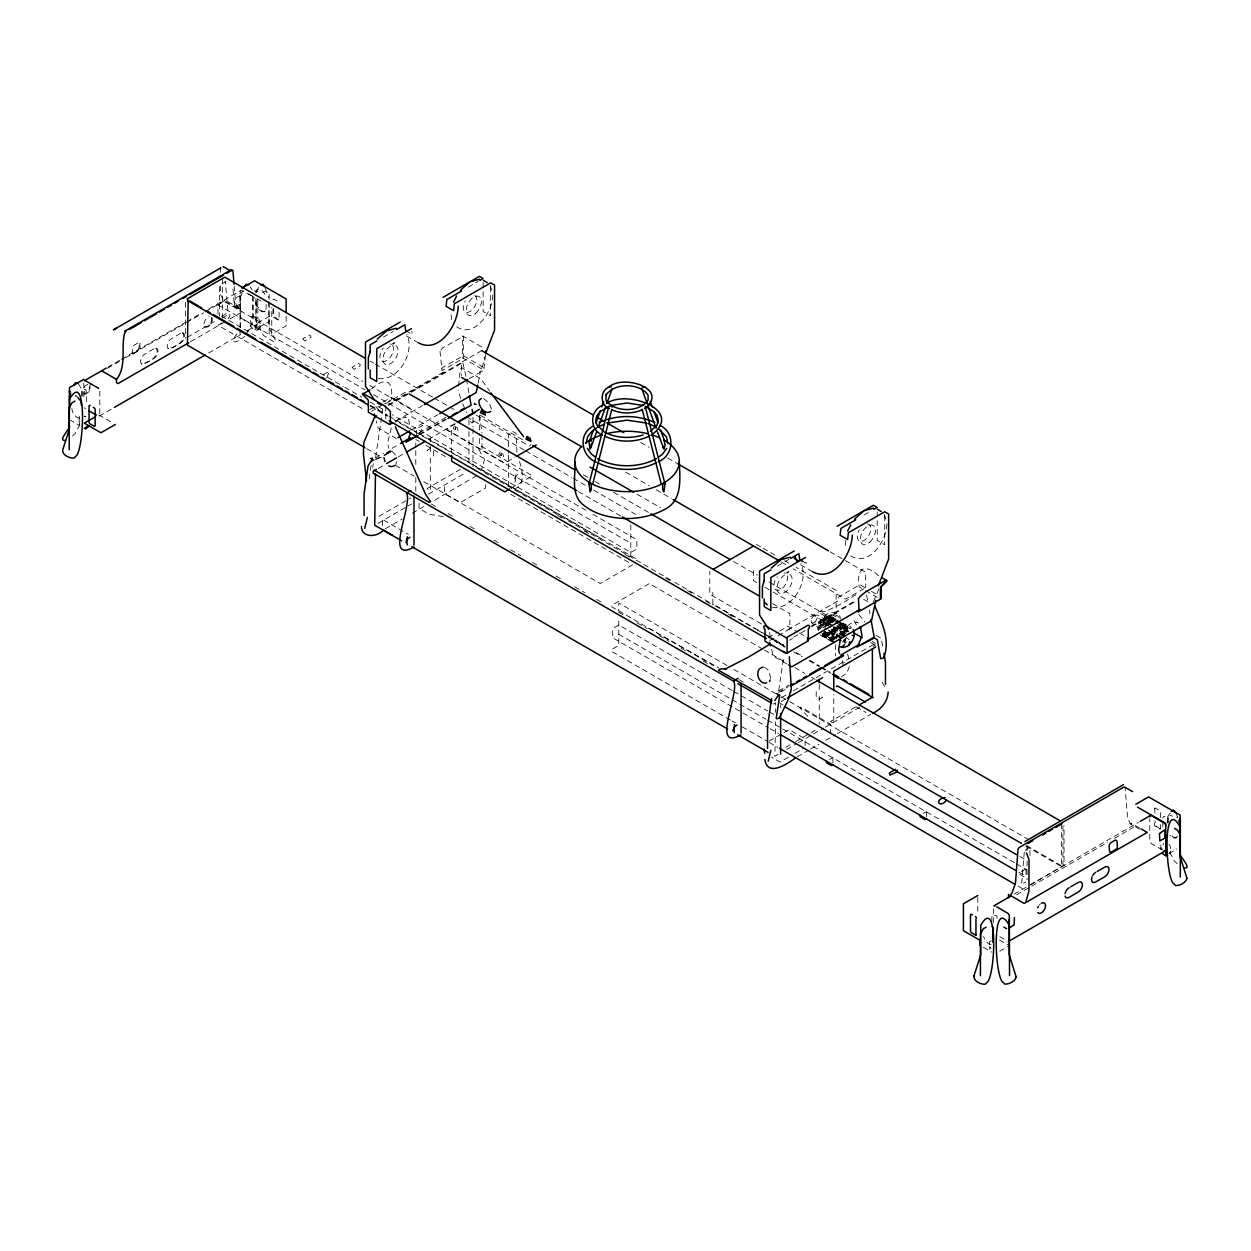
<?xml version="1.0" encoding="UTF-8"?>
<svg xmlns="http://www.w3.org/2000/svg" width="1251" height="1251" viewBox="0 0 1251 1251"><rect width="100%" height="100%" fill="white"/><g stroke="black" fill="none" stroke-linecap="round" stroke-linejoin="round"><path stroke-width="0.75" stroke-dasharray="5 3.75" d="M1167.402 822.923L1167.418 819.139A7.24 4.175 60 0 1 1172.531 816.184M1168.012 822.564L1168.903 815.824M79.188 421.196L79.72 425.856M79.188 420.836L79.235 416.302M81.565 396.254L81.612 390.437L83.504 389.358L86.1 389.78L86.694 402.885M991.84 921.784L991.887 915.982L993.779 914.903L997.063 916.013L997.031 920.673M845.332 631.051C839.233 623.764 838.921 631.927 841.845 634.992M770.725 678.292L768.802 670.536L764.596 667.33M132.387 353.877L132.418 353.501M138.236 350.499L139.909 342.555M139.799 343.446L140.096 347.794A3.237 1.704 -55.8 0 1 138.97 350.405L132.997 354.283M458.601 386.152L460.352 368.967L461.838 367.778L480.728 378.693L489.735 391.203M492.785 294.923C493.207 312.422 472.518 341.101 454.582 325.072M484.684 459.086L481.572 469.61M818.514 630.191L819.483 628.893M827.552 618.416L833.338 621.591M826.974 636.243L827.177 635.008M828.819 618.979L829.022 617.744L838.076 622.967M832.275 638.463C832.056 628.909 843.674 618.119 851.728 628.065M833.541 636.696L832.556 637.197M835.433 631.223L833.698 635.711L833.713 639.605M845.41 540.541L845.723 548.861M840.969 625.907L841.094 624.702M849.351 666.533L846.849 672.975L841.47 676.854M886.85 523.825C886.662 540.588 869.336 567.391 850.649 555.851M256.471 292.499L257.362 289.544M824.862 622.545L826.004 624.53M369.123 478.961L371.109 465.544M372.72 467.327L373.251 463.746M381.039 457.178L375.284 459.617L382.931 407.857M778.747 690.474L783.845 655.977M844.456 631.677L844.613 630.676M844.566 631.661L847.474 626.423L850.649 628.252M478.101 383.244L480.368 372.126L483.027 370.593L483.027 367.09L463.277 355.691L441.963 367.997L441.963 371.5L443.245 372.251L392.501 401.555M819.608 621.528L819.061 622.451M826.004 636.571L828.037 634.57M842.064 624.374L840.031 626.376M840.093 630.082L840.484 628.299M396.911 461.65L395.629 464.731M819.342 628.362C819.733 621.262 831.055 610.816 835.527 620.308M819.765 628.252L823.189 621.106L828.788 617.04L826.113 617.322M820.984 627.736L821.923 627.549M825.066 636.743L825.441 635.461M830.476 618.526L830.93 617.243L839.984 622.466M842.611 625.484L843.002 624.218M1024.288 852.087L1021.707 883.269C1022.004 886.928 1020.988 883.034 1025.883 882.346M844.863 640.215L845.285 639.136M1170.045 854.026L1170.373 851.04M240.333 297.675L242.71 291.295M844.863 640.621L844.206 642.123M485.529 355.112L483.777 370.155L462.526 357.88L462.401 335.862L484.512 348.513M821.422 626.454L826.833 629.05M824.174 636.743L824.675 635.461L826.332 635.305M834.386 633.397L833.494 633.428M843.878 624.218L841.767 625.641M391.313 427.92L387.701 442.635L388.576 448.296M845.223 629.3L846.004 627.955M873.448 601.7L878.374 590.3L878.374 587.235M828.381 624.312L828.146 625.531M827.724 618.604C825.488 621.935 824.393 614.882 827.724 617.713C825.425 619.573 830.914 623.233 831.117 620.074M823.361 636.571L824.018 635.336M831.962 618.635L832.634 617.4L840.172 621.763M834.745 627.595C832.994 633.084 825.41 640.653 820.124 634.742M844.097 625.625L844.706 624.374M845.613 643.077L846.067 642.154M79.829 424.621L75.388 433.253L72.464 436.114M236.939 333.798C227.713 346.214 238.832 342.008 244.899 336.222M246.181 334.642L253.281 320.835L253.281 293.563M842.345 633.053C845.191 627.658 850.492 621.121 857.326 622.466L856.56 622.028L858.249 623.014M228.182 318.724L229.996 315.596L229.605 313.829L223.522 317.347M326.746 377.708L329.451 371.484L322.993 374.768M419.523 433.346L423.119 427.107L422.744 425.34L416.661 428.843L416.661 435.598M833.322 617.713L832.619 618.917L834.354 621.356M832.619 629.722L829.913 634.335M845.441 624.702L844.738 625.922L843.33 625.484M255.908 291.686L259.02 286.901M1170.232 812.994L1167.105 817.763L1167.105 821.657M822.751 634.617L822.016 635.805L834.089 642.764M824.081 632.85L824.19 631.849M833.197 619.323L833.979 618.182M835.418 631.27L840.109 625.203L847.631 629.628L846.646 630.207L839.108 625.844L839.249 626.892M845.316 626.344L846.098 625.203L840.86 622.06M824.237 621.559L832.212 626.704M833.666 619.87L834.526 618.807M831.321 631.63L831.743 632.412M836.747 629.316L836.309 628.534M834.057 620.543L834.964 619.573M837.513 628.424L837.2 627.517M846.161 627.58L847.036 626.548L841 623.061M845.473 639.574L842.533 642.185M1025.32 850.305C1032.857 844.91 1028.932 846.849 1030.12 856.075M1163.696 843.471L1162.992 844.988M824.659 616.852L824.174 620.027M824.174 619.698L832.462 614.913L838.42 617.885M823.737 623.905L833.619 619.042M395.019 422.353L399.648 418.46L406.294 417.302L405.543 416.864L408.483 419.46L410.75 428.452M847.49 626.548L846.302 627.564M529.58 446.232L530.971 444.512M476.787 475.552L433.909 500.728M814.213 615.57L817.372 614.976L826.192 620.058C822.095 619.073 818.185 625.844 821.078 628.893L811.711 623.279M829.694 633.35L827.959 635.758M832.572 639.48L833.541 638.761M843.581 662.905L844.566 662.326M855.762 594.741L842.126 603.435L825.519 611.536L820.359 611.286L818.873 612.474L833.964 621.575M259.567 328.591L257.284 329.154L253.875 325.307M107.899 367.137L119.674 360.335M121.363 359.365L185.257 322.477M186.946 321.507L202.083 312.766M208.808 308.888L240.771 290.435M107.367 368.326L124.052 358.693M125.726 357.739L203.585 312.781M205.258 311.812L225.352 300.209L241.021 309.247L241.021 312.578L227.541 320.365M217.94 314.11L217.94 304.853L224.007 301.35L362.759 381.461M243.773 291.045L240.036 293.203L240.036 327.559M87.805 384.338L84.708 386.137L84.098 394.112L89.134 391.078L89.509 386.809M240.552 296.143C232.842 294.908 232.045 314.845 240.552 304.478L239.942 295.799M239.942 304.134L234.75 306.87M84.708 394.456L89.9 391.203L90.119 383.885M262.538 292.765L265.4 291.123L269.137 293.281L269.137 300.912M222.162 316.331L226.447 313.422L227.854 309.795L225.274 281.6M187.181 337.317L216.517 320.381M222.037 322.883L217.94 325.244L365.151 410.234M190.465 341.758L225.852 321.335M264.602 311.546L265.212 311.186C260.255 312.453 256.674 306.26 256.471 301.96M99.251 416.145L112.715 408.373M208.573 353.032L240.52 334.58M247.26 330.702L255.657 325.854M278.754 320.006L273.766 316.159L273.625 308.387M468.296 287.12L478.195 281.397M383.385 337.16L393.314 331.437M371.656 388.952C386.152 375.785 394.002 381.274 391.156 399.96L384.604 403.745M369.889 409.609L376.457 405.824M383.009 402.024L391.219 397.302L410.954 408.702L410.954 412.205M371.531 411.298L382.978 404.683M385.793 403.526L405.84 391.954M481.698 350.608L461.65 362.18L461.65 375.55M387.919 404.98L462.682 361.82L466.107 377.176M388.686 405.418L463.449 362.258M395.863 421.008L422.588 405.59M469.36 378.584L479.383 372.798L484.325 361.398L484.325 356.801M411.407 429.906L437.991 414.566M375.175 458.054L383.588 453.206M391.985 448.358L398.709 444.465M418.882 432.83L445.778 417.302M375.284 459.617L381.946 455.771M419.085 434.332L445.544 419.054M419.836 434.769L446.294 419.492M454.457 423.792L447.811 427.623L447.811 430.25L504.763 463.12L514.708 457.381M378.209 468.437L384.917 464.574M398.303 456.85L404.01 453.488M428.421 439.461L455.473 423.776M378.912 516.35L410.781 497.961M460.556 469.219L427.013 488.578L430.313 490.486L430.313 458.054L433.346 456.302L433.346 450.548L430.047 448.64L427.013 450.391L430.313 452.299L430.313 443.558M378.068 523.325L406.606 506.843M408.295 505.873L411.642 503.934M428.436 494.239L466.248 472.44M385.433 528.72L402.15 519.071M412.173 513.27L423.87 506.514M511.284 488.078L532.488 475.833L479.336 445.153L479.336 437.428M514.38 489.094C526.718 484.325 521.87 468.187 518.696 459.086M601.012 538.415L393.83 419.664M632.756 564.748L600.261 583.513L422.525 480.9M648.55 628.205L718.684 667.815M864.003 515.068L870.602 511.252M777.45 566.062L789.021 559.385M768.177 637.666L778.028 631.99M779.67 631.036L787.864 626.298L797.731 632.005M787.864 629.8L838.608 600.511L838.608 597.008L859.922 584.686L864.863 587.548M769.803 640.496L776.496 636.634M778.153 635.68L789.85 628.925L789.85 613.662L769.553 601.934M864.034 588.549L845.66 599.151L793.212 568.877M824.518 616.946C827.568 610.738 840.938 611.145 840.328 619.104M811.039 626.251L855.903 600.339M793.525 637.228L805.144 630.52M811.79 626.688L854.996 601.747M789.522 640.184L792.555 638.432M833.088 615.039L836.121 613.287L836.121 590.394L796.261 567.391M828.303 624.312L828.381 625.391M832.494 638.37L833.479 637.713M778.622 690.99L788.709 685.157M778.45 692.397L788.38 686.674M780.874 691.881L787.489 688.066M781.703 697.526L791.742 691.74M793.415 690.771L875.419 643.421L875.419 645.172L873.151 646.486M773.337 704.11L775.62 702.796L775.62 712.304M785.644 699.012L780.624 701.905L780.624 707.706M769.037 741.202L782.422 733.477M784.096 732.507L789.1 729.614L805.05 738.825L805.05 747.582M785.706 747.347L794.088 742.5M795.761 741.53L809.178 733.79M810.867 732.82L817.575 728.942M855.621 706.971L830.461 721.499L833.76 723.406L833.76 694.414M778.216 754.337L774.854 756.276L775.62 721.796M786.613 749.49L796.684 743.673M798.357 742.703L811.79 734.962M813.463 733.993L823.549 728.176M825.222 727.206L860.469 706.846M788.333 757.246L779.967 762.062L771.539 757.199M795.01 753.383L803.377 748.551M797.231 756.824L808.928 750.068M810.601 749.099L818.952 744.267M825.644 740.404L835.668 734.618M837.341 733.649L870.774 714.352M829.476 759.42L832.509 757.668M923.144 813.51L926.178 811.743M1025.648 869.179L1019.581 872.682L1019.581 874.23L1024.46 877.045L1026.039 876.153L1026.039 869.398M1154.767 808.13L1155.033 813.775M1014.076 894.199L1029.213 885.458M1030.902 884.488L1138.535 822.345M1029.792 885.145L1064.022 865.395L1064.022 825.676M1016.563 894.856L1107.682 842.251M1114.453 838.342L1133.062 827.599L1133.062 824.268L1130.654 823.94L1127.667 818.498L1125.149 787.911M1160.177 828.881L1155.377 825.41L1155.033 820.781M1176.159 837.826L1173.141 837.107L1169.513 833.291M999.752 951.245L1009.338 945.709M1168.934 853.557L1176.925 848.944M991.402 940.768L989.494 941.847L989.463 946.382L990.901 948.289L989.463 946.726L989.994 951.385M474.301 404.636L476.631 404.464L473.331 402.556M832.744 635.961L833.698 635.711M833.057 634.695L833.964 634.617M239.504 308.371L237.643 308.45L234.109 302.601L232.686 285.4M254.391 290.685L257.675 291.78M834.573 627.533L833.713 627.455L845.739 634.523M824.675 635.461L823.346 635.055L822.611 636.243L834.745 643.249M443.245 516.663L428.843 514.083L419.038 508.438L419.038 501.416M876.075 635.32L881.157 638.291L883.003 648.034M133.028 353.924L132.825 353.861A3.268 1.704 -55.8 0 1 132.121 352.719L132.575 347.794A3.221 1.689 -55.8 0 1 134.764 344.807L138.47 342.665A3.221 1.689 -55.8 0 1 140.409 343.853M378.381 378.584C398.819 381.117 415.129 352.25 406.919 334.486M772.43 607.486C792.868 610.035 809.194 581.168 800.984 563.388M826.676 624.968L825.582 626.86M833.244 628.549L846.098 635.758M834.042 632.162L834.824 632.396M84.661 416.489L85.866 416.88L84.458 416.067M836.731 637.979L835.465 637.04L836.293 637.979M75.091 395.895L76.42 396.458M483.511 398.444L489.282 403.119L491.768 409.593M835.621 622.529L848.96 630.144M870.618 642.514L875.606 645.375M878.671 575.867C864.16 562.715 856.31 568.204 859.171 586.891L864.081 589.721M640.715 442.416L649.16 447.311M667.768 458.054L677.933 463.902M830.179 551.816L865.692 572.317L865.692 587.579M871.447 591.348L878.03 595.148M865.708 590.66L877.154 597.274M405.621 330.717L412.22 334.533L411.86 331.546M802.986 561.527L806.285 563.435L805.925 560.448M863.628 599.292L868.35 602.012M406.497 335.909L418.319 342.727M800.562 564.827L812.368 571.644M756.402 544.373L761.374 547.25M763.047 548.204L777.981 556.836M784.627 560.667L789.616 563.544M625.735 472.19L649.425 485.857M656.196 489.766L671.412 498.555M781.375 562.043L786.441 564.967M637.087 494.239L660.606 507.828M839.28 617.9C835.074 609.081 813.525 621.075 829.366 624.186M839.358 621.591L831.806 617.243L831.258 618.51L838.795 622.857M840.563 622.294L846.646 625.828L845.785 626.892L840.312 623.733M480.353 415.332L524.247 440.665M583.341 474.786L588.408 477.71M595.163 481.619L600.23 484.544M613.725 492.331L649.191 512.801M733.602 561.543L757.246 575.194M769.052 582.012L836.591 620.996M838.279 621.982L850.101 628.8M872.056 641.466L875.419 643.421M1176.597 817.2L1177.488 817.701M839.28 622.857L829.992 617.415L829.663 618.682L834.182 621.294M840.781 623.733L847.38 627.517L846.427 628.362L840.391 624.875M828.834 617.556C822.36 614.288 816.59 623.936 817.763 629.675M839.53 623.749L847.568 628.534L846.599 629.237L839.046 624.89M846.38 628.002L848.413 631.99M834.073 621.716L828.037 618.229L827.959 619.417L832.478 622.028M833.072 622.357L827.036 618.87L827.099 619.98L834.636 624.343M838.514 625.5L847.568 630.723L846.583 631.239L836.028 625.14M830.601 622.263L826.067 619.652L830.773 623.279M836.825 625.86L847.38 631.958M837.357 627.079L846.411 632.302M829.663 623.17L825.128 620.559L832.978 625.813M836.512 627.126L844.05 631.474M834.495 626.688L846.129 633.413M830.914 624.859L823.737 620.59M756.683 582.513L753.368 580.589L753.368 569.017M764.986 587.313L771.632 591.144M773.29 592.098L831.79 625.922M833.291 626.798L846.646 634.492M370.249 361.148L373.627 363.103M375.316 364.072L432.83 397.286M434.535 398.256L448.061 406.075M449.75 407.044L456.521 410.954M466.67 416.818L524.216 450.032M525.92 451.017L571.613 477.397M573.318 478.382L586.86 486.201M593.631 490.111L637.635 515.521M827.943 625.281L823.361 622.763L831.508 627.674M833.01 628.549L845.269 635.617M819.296 621.34L819.999 622.372L818.748 622.279M826.379 626L822.611 623.952L826.332 626.094M831.727 629.081L845.441 637.009M831.665 629.175L844.691 636.696M248.527 293.86L255.157 297.691M256.83 298.645L263.461 302.476M825.816 627.079L822.016 625.093L824.988 626.923M831.852 630.551L839.577 635.023M831.024 630.41L843.127 637.4M224.82 281.178C228.151 282.179 217.94 283.774 219.441 288.34L219.441 316.409M828.35 629.91L843.393 638.604M828.96 630.817L842.314 638.51M829.476 631.896L841.11 638.62M828.537 632.083L836.888 636.915M827.677 632.13L837.279 637.666M825.207 631.614L835.949 637.822M824.487 631.458L836.434 638.354M823.502 631.974L835.574 638.917M578.4 491.58L620.684 515.991M824.487 633.444L834.714 639.355M823.439 633.147L833.995 639.23M823.142 633.459L833.87 639.668M822.282 634.054L832.275 639.824M822.204 634.382L835.418 642.029M822.533 635.273L835.621 642.842M834.745 642.842L821.422 635.117M1139.52 827.99L1131.545 823.393L1129.7 823.471L1140.584 829.757M799.373 632.943L807.599 637.697M369.53 385.371L586.109 510.408M592.88 514.317L636.868 539.713L636.868 548.97L630.801 552.473L392.22 414.738M1162.367 849.945L1151.608 843.737A2.596 1.501 60 0 1 1149.763 840.563L1149.763 818.576M217.94 304.853L365.151 389.843M373.611 394.737L630.801 543.215M761.296 623.889L709.802 594.162L709.802 571.269M221.318 316.065L280.552 350.264M282.241 351.234L343.149 386.403M344.838 387.388L361.758 397.146M370.218 402.04L385.449 410.828M370.296 405.324L387.826 415.316M388.905 416.067L637.635 559.666M370.14 405.996L387.435 416.145M765.987 634.679L712.835 603.983L712.835 592.411M767.645 635.633L784.252 645.219M477.147 468.265L672.991 581.34M674.68 582.325L713.508 604.733M715.197 605.719L755.729 629.112M757.402 630.082L762.469 633.006M764.158 633.976L784.424 645.672M796.246 652.506L803.001 656.4M809.757 660.293L819.874 666.142M821.563 667.127L830.007 671.99M557.43 515.49L564.17 519.4M584.436 531.096L591.191 534.99M624.953 554.49L631.708 558.384M665.485 577.884L672.225 581.778M687.425 590.55L694.18 594.46M706.002 601.278L712.757 605.171M727.941 613.944L734.697 617.853M768.474 637.338L785.347 647.095M793.791 651.959L802.235 656.838M808.99 660.731L819.124 666.58M820.812 667.565L830.945 673.413M784.862 647.002L774.744 641.153L769.803 635.461L769.803 632.38M415.911 439.539L419.288 441.494M426.059 445.403L448.061 458.101M510.658 494.254L630.801 563.607M205.227 326.964L204.632 326.62C209.245 327.637 213.045 320.96 211.2 317.003M762.672 649.066L649.3 583.607L611.927 605.187L611.927 606.938L716.839 667.518M764.361 650.051L786.363 662.749M794.823 667.627L804.972 673.491M811.743 677.401L815.12 679.356M396.458 438.554L378.005 427.889L376.144 420.977M786.879 663.953L773.353 656.149L771.507 649.238M856.137 706.815L865.927 712.476M183.397 333.188L182.802 332.844C187.353 340.694 174.092 348.341 167.775 348.325L168.385 348.685M366.699 448.671L381.93 457.459M395.457 465.278L414.065 476.021M727.05 665.516L618.76 602.998L618.76 610.707M733.821 669.426L779.514 695.806M781.203 696.776L787.974 700.685M789.662 701.67L1029.933 840.391M1064.022 865.395L1062.928 864.754L1062.928 825.05M738.981 679.543L745.752 683.453M779.592 702.984L782.97 704.938M1026.633 845.613L1062.162 866.13L1062.162 868.397M1025.867 846.051L1061.411 866.568L1061.411 824.174M431.188 503.95L436.255 506.874M448.077 513.692L454.832 517.601M470.016 526.374L476.772 530.268M493.66 540.01L498.727 542.934M510.549 549.768L520.666 555.616M532.488 562.434L539.244 566.328M556.132 576.085L562.887 579.979M574.694 586.797L584.827 592.646M596.649 599.479L603.404 603.373M618.604 612.146L625.344 616.055M637.166 622.873L647.299 628.721M659.121 635.539L669.254 641.388M681.06 648.221L687.815 652.115M703.015 660.888L709.77 664.781M156.828 348.529L156.219 348.185C160.785 356.035 147.524 363.681 141.207 363.666L141.816 364.025M732.132 690.458L618.76 625L612.693 628.518L612.693 637.775L741.28 712.007M733.821 691.428L767.661 710.975M769.349 711.944L774.432 714.884M1019.784 856.528L1026.539 860.438M618.76 634.257L730.443 698.746M732.132 699.716L765.972 719.247M767.661 720.232L1014.702 862.862M1016.391 863.831L1026.539 869.695M742.969 712.992L768.364 727.644M770.053 728.629L778.513 733.508M1018.783 872.228L1025.554 876.138M730.365 719.997L611.927 651.615L611.927 649.347L618.76 645.391L618.76 618.416M732.07 720.967L735.447 722.922M742.218 726.831L767.598 741.483M769.287 742.468L777.747 747.347M1018.017 886.068L1024.788 889.977M383.635 520.103L408.311 534.349M98.704 414.847L112.027 422.541M999.815 936.702L1007.508 941.143M999.424 939.97L1007.68 944.755M69.446 419.664L79.36 425.387M983.38 947.32L991.652 952.105M476.131 415.051L527.906 445.262M1177.238 863.722L1174.204 860.797L1169.763 852.166M858.78 614.522L865.035 622.028M846.364 637.494L849.163 639.793M825.769 624.421L824.862 623.107M392.282 451.314L395.988 455.692M842.392 660.653L842.955 664.797M807.693 716.307L799.764 707.706L800.906 707.05L830.523 724.141L830.523 732.914M824.049 624.562L823.737 620.23M375.753 406.544L380.679 412.251M470.251 421.556L471.862 422.979L473.347 421.79L472.659 417.975M473.941 402.916L474.739 404.198M856.388 624.984L852.65 618.275M841.329 634.101L841.954 634.882M1168.903 844.269L1170.342 846.208L1170.373 850.696M1162.32 849.366L1160.881 847.427L1160.85 842.939M250.153 286.839L252.233 290.029M78.328 383.838L82.488 390.218L82.488 396.067M882.174 682.264L884.832 686.908L884.832 690.114M478.726 449.344L481.385 453.972L481.385 457.178M884.301 514.349L886.631 522.058M830.476 632.599L830.852 633.428M490.236 285.431L492.566 293.156M462.729 403.651L466.482 412.595M840.484 632.474L840.844 633.428M1175.877 812.65L1177.676 817.435M265.275 288.168L268.84 297.754M460.665 398.647L458.21 389.984M845.097 638.682L845.926 642.232M838.139 626.61L838.405 627.564M844.003 639.793L844.894 643.311M847.568 653.882L848.897 659.168M516.913 452.033L516.022 433.362L512.988 431.611L508.485 434.206L508.485 453.097M866.63 595.023L867.959 602.497M869.289 609.956L869.961 613.694M466.451 379.053L469.109 393.971M479.571 415.113L482.026 433.159M828.819 634.054L828.944 635.117M811.352 622.482L811.227 620.762M451.032 314.658L451.674 319.959M234.187 286.041L235.626 303.477L239.16 309.325L223.585 300.334L220.645 294.829L220.598 283.586M1167.996 823.064L1167.261 816.622L1163.461 816.637L1162.758 818.154M1162.804 821.985L1162.851 827.74M1160.881 847.771L1160.897 849.789M257.753 299.442L257.909 318.614L254.625 317.519L252.733 319.458L252.499 292.609M220.551 268.59L220.567 272.343M1160.506 817.622L1160.506 812.368A1.611 0.923 60 0 0 1159.364 810.398L1155.267 808.083A1.611 0.923 60 0 0 1154.423 808.865L1154.423 812.368M1160.506 824.644L1160.506 828.146A1.611 0.923 60 0 1 1159.364 828.803L1155.564 826.614A1.611 0.923 60 0 1 1154.423 824.644L1154.423 821.141M1027.071 845.754L1027.071 851.415M1027.071 860.876L1027.071 879.781M993.357 908.867L993.357 923.535M977.797 897.42L977.797 914.7M926.569 811.977L926.569 818.717M884.707 515.647L884.707 544.732L877.217 540.401L877.217 511.315M843.111 623.014L843.111 636.274M835.574 627.627L835.574 637.072M835.574 644.625L835.574 655.962M832.9 757.887L832.9 764.642M819.249 684.547L819.249 689.786L816.215 691.553L816.215 697.307L819.514 699.2L822.548 697.448L819.249 695.556L819.249 724.157M630.801 525.076L630.801 557.837M508.485 454.989L508.485 489M490.642 286.745L490.642 315.831L483.152 311.499L483.152 290.169M485.529 484.716L485.529 488.046L460.462 502.527L444.512 493.754L444.512 484.981M483.152 282.413L483.152 288.23M482.026 434.973L482.026 451.251M479.336 416.176L479.336 435.489M473.003 417.365L473.003 426.872M473.003 428.765L473.003 466.764M468.953 419.929L468.953 429.578M468.953 431.517L468.953 464.371M451.611 430.25L451.611 453.441M430.313 438.303L430.313 441.806M415.801 442.87L415.801 448.671M415.801 450.595L415.801 466.06M415.801 477.663L415.801 491.19M385.793 405.433L385.793 418.788M382.493 520.76L382.493 527.781M286.151 316.253L286.151 325.87L271.764 334.173L271.764 307.277M279.082 312.25L279.082 319.271A1.611 0.923 60 0 1 277.941 319.928L274.157 317.738A1.611 0.923 60 0 1 273.015 315.752L273.015 308.747M269.137 302.82L269.137 335.268M268.84 301.444L268.84 327.277L275.642 340.475L274.673 342.289L263.492 335.456L255.908 320.913L255.861 298.536M266.103 304.446L266.103 308.231A7.24 4.175 60 0 1 260.99 311.186A7.24 4.175 60 0 1 255.861 302.304M240.333 327.199L240.223 291.624A2.596 1.501 60 0 1 242.069 290.56L254.36 297.66A2.596 1.501 60 0 1 255.063 298.238M240.036 329.466L240.036 335.19M222.49 278.473L222.49 318.192M185.539 302.32L185.539 338.255M99.799 391.141L99.799 414.957A2.596 1.501 60 0 1 98.657 416.27M83.817 383.134L83.817 400.242M836.34 638.604A8.319 4.801 -60 0 1 842.22 628.409A8.319 4.801 -60 0 1 848.115 631.802M846.38 637.603A8.319 4.801 -60 0 1 842.22 641.998M818.686 630.207A8.585 4.957 -60 0 1 823.752 618.51A8.585 4.957 -60 0 1 830.617 621.497M991.136 944.349A7.24 4.175 60 0 1 983.63 936.42M1039.284 905.13A5.911 3.409 -60 0 1 1040.3 904.066M1177.472 835.934A7.24 4.175 60 0 1 1169.966 835.183M273.015 299.974A1.611 0.923 60 0 1 274.157 299.317L278.238 301.726A1.611 0.923 60 0 1 279.082 303.493M255.861 292.859A7.24 4.175 60 0 1 260.317 289.56A7.24 4.175 60 0 1 265.931 297.144M255.657 299.036A2.596 1.501 60 0 1 256.205 300.85L256.205 324.666A2.596 1.501 60 0 1 254.36 325.713L242.069 318.614A2.596 1.501 60 0 1 240.223 315.44M85.662 408.921A2.596 1.501 60 0 1 84.364 407.545M211.794 317.347A5.911 3.409 -60 0 1 209.261 325.885A5.911 3.409 -60 0 1 204.007 324.259A5.911 3.409 -60 0 1 209.261 316.566M79.595 418.069A7.24 4.175 60 0 1 71.917 408.514M75.701 395.535A7.24 4.175 60 0 1 77.03 396.098M787.301 575.82A9.601 5.551 -60 0 1 783.063 587.673A9.601 5.551 -60 0 1 774.588 588.502A9.601 5.551 -60 0 1 777.356 576.805M784.142 572.895A9.601 5.551 -60 0 1 785.55 573.318M789.913 574.537A10.743 6.192 -60 0 1 788.333 589.237A10.743 6.192 -60 0 1 777.215 590.331A10.743 6.192 -60 0 1 784.549 575.069M867.459 523.841A9.601 5.551 -60 0 1 869.633 533.88A9.601 5.551 -60 0 1 859.703 541.12A9.601 5.551 -60 0 1 859.265 529.83M392.564 345.417A9.601 5.551 -60 0 1 390.077 357.567A9.601 5.551 -60 0 1 380.804 360.053A9.601 5.551 -60 0 1 383.291 347.903M390.077 343.994A9.601 5.551 -60 0 1 391.485 344.416M395.848 345.636A10.743 6.192 -60 0 1 394.284 360.335A10.743 6.192 -60 0 1 383.15 361.43A10.743 6.192 -60 0 1 390.484 346.167M474.801 295.377A9.601 5.551 -60 0 1 474.801 306.464A9.601 5.551 -60 0 1 465.2 312.015A9.601 5.551 -60 0 1 465.2 300.928M515.131 477.491C517.101 485.216 510.455 481.87 515.803 477.663C513.833 469.938 520.479 473.285 515.131 477.491M818.529 622.075C821.016 626.563 821.375 618.322 818.529 622.075M820.734 622.2C818.654 628.143 830.383 623.749 820.734 622.2M302.914 338.865L304.665 341.054L310.748 337.551L310.905 336.191L309.263 334.971L302.914 338.865M352.172 367.309L353.939 369.498L360.007 365.996L360.179 364.62L358.521 363.416L352.172 367.309M440.024 351.296L442.025 370.593L463.277 358.318L463.402 336.3L442.244 348.185L440.024 351.296M455.301 427.686L455.786 429.234L455.301 427.686M500.853 453.988L501.338 455.536L500.838 454.066M260.13 327.512L259.77 328.481C255.767 333.219 249.293 327.168 250.622 322.242L252.061 324.181L250.607 321.882L250.575 317.394L252.467 316.284L255.814 317.097L260.067 320.663L260.099 325.151L258.206 326.276L254.876 325.448L258.66 323.211L254.876 325.807L258.206 326.62L260.114 325.51L260.13 327.512M826.442 617.838L825.707 618.494L826.442 617.838M153.873 348.826L144.756 354.08A5.911 3.409 -60 0 0 140.581 361.32A5.911 3.409 -60 0 0 144.756 363.728L153.873 358.474A5.911 3.409 -60 0 0 158.048 351.234A5.911 3.409 -60 0 0 153.873 348.826M180.457 333.485L171.34 338.74A5.911 3.409 -60 0 0 167.165 345.98A5.911 3.409 -60 0 0 171.34 348.388L180.457 343.118A5.911 3.409 -60 0 0 184.632 335.894A5.911 3.409 -60 0 0 180.457 333.485M269.481 316.253L255.11 324.556L255.11 329.654L269.481 321.351L269.481 316.253M454.348 426.044L453.128 428.499L458.132 430.86L457.381 427.795L454.348 426.044M499.9 452.346L498.68 454.801L503.7 457.162L502.933 454.097L499.9 452.346M833.01 639.73L822.001 633.381L833.057 639.824M814.995 621.935A4.238 2.439 -60 0 0 816.34 615.367A4.238 2.439 -60 0 0 811.32 619.808A4.238 2.439 -60 0 0 814.995 621.935M869.82 542.121A10.743 6.192 -60 0 0 873.229 525.498A10.743 6.192 -60 0 0 860.532 536.757A10.743 6.192 -60 0 0 869.82 542.121M475.771 313.219A10.743 6.192 -60 0 0 479.164 296.581A10.743 6.192 -60 0 0 466.467 307.855A10.743 6.192 -60 0 0 475.771 313.219"/><path stroke-width="1.5" d="M485.904 353.72L485.779 350.859M589.065 483.84L590.034 491.909L591.301 489.688L591.301 485.122L590.034 482.777L589.065 483.84L608.83 406.34M591.488 443.433L590.034 449.218L589.065 442.604L593.349 430.109M458.241 306.104C457.913 324.697 439.32 354.314 418.319 342.727M852.306 535.006C851.978 553.599 833.385 583.216 812.368 571.644M849.679 641.669L848.991 645.031L847.099 646.392L842.939 647.518L840.25 646.798M888.132 692.022C887.803 701.53 881.001 709.708 872.447 713.383M220.551 268.59L220.911 267.808L113.403 329.873L116.922 327.856M992.919 942.488L992.919 929.978M771.523 698.699L767.535 726.753L767.535 748.458M371.672 461.697L372.235 457.866M477.726 385.089L476.209 392.501L439.648 413.612M875.731 600.386L871.556 620.762L791.805 666.799L788.521 664.906M586.172 442.995L587.563 436.88L591.442 431.876L596.649 427.951M603.013 405.089C589.549 410.234 589.096 429.64 602.529 435.098M840.359 638.964L838.639 649.957L839.593 653.46M592.724 484.074L611.817 409.28M1025.976 901.345L1028.932 891.056L1029.01 859.672L1026.461 852.979M410.672 432.705L408.889 437.397M774.822 700.591L778.56 694.837M370.249 351.265L368.357 357.645L368.357 368.998M764.314 580.167L762.406 586.547L762.406 597.9M69.509 428.812L62.722 449.875C62.003 455.083 69.649 458.476 74.075 458.101L75.357 456.599C84.083 453.566 87.601 367.325 69.509 399.304M367.387 517.429L364.729 528.344M770.835 750.365L768.177 761.28M595.929 422.963L600.464 410.469M601.747 406.888L603.686 401.524M590.769 447.999L596.633 431.783M598.588 426.372L605.75 406.559M607.048 402.963L612.271 388.545M70.744 393.08L69.556 396.286L69.556 409.202M88.665 426.528L85.428 429.14M485.685 353.235L494.567 330.123L494.567 285.134L490.642 282.867L454.316 303.837L453.581 310.655L446.091 306.339L446.826 299.521L461.682 290.936M878.374 585.703L888.632 559.025L888.632 514.036L884.707 511.768L848.381 532.738L847.646 539.572L840.156 535.24L840.891 528.422L855.747 519.837M73.715 385.105L75.404 382.806L77.937 383.385M244.492 286.495L246.197 284.212L248.714 284.79M453.566 302.226L456.584 295.94M847.631 531.128L850.649 524.857M69.556 425.793C70.509 428.577 57.421 440.712 64.974 440.446M769.428 681.373L770.256 679.997M125.929 331.421L124.412 333.892C121.003 348.388 126.711 366.981 116.499 379.381L116.499 382.712L118.016 383.588L188.776 342.727M858.499 644.718L861.986 635.586L860.281 626.782M666.674 448.374L662.577 454.097L658.651 457.037M589.471 440.837L590.769 440.086L591.301 441.322M1171.264 811.399L1173.485 810.116L1175.877 812.65M608.862 387.231C622.169 373.971 670.129 388.373 644.656 408.577M377.192 339.24L386.684 330.827L396.176 328.278M460.524 290.185L470.001 281.772L479.493 279.239M405.981 542.621L407.404 536.757M771.257 568.142L780.749 559.729L790.241 557.18M854.574 519.102L864.066 510.674L873.558 508.141M844.566 644.625L842.001 646.892M848.991 645.031C852.729 641.56 856.091 634.898 853.245 629.675M946.538 800.124C939.454 809.194 933.715 799.248 945.115 797.638M392.877 343.837L394.456 342.93M786.926 572.739L788.521 571.832M371.813 459.993L368.091 465.747L364.088 493.832L364.088 515.537M481.244 398.475L479.07 400.351C477.788 405.824 485.185 415.707 490.783 411.36M592.911 426.294C577.837 433.988 581.027 456.302 596.195 462.057M650.489 431.376L657.135 424.887L658.198 420.227L657.135 415.567L654.226 411.907L646.376 406.935M658.276 461.791C674.086 455.473 675.524 432.361 659.684 425.246M732.586 730.74L734.243 728.676L734.493 724.517M642.154 387.153L645.141 387.231M1167.668 855.418L1165.666 855.809L1162.335 853.417M124.615 331.296L231.388 269.653L232.905 270.529L234.031 284.102M129.291 329.482L141.05 322.695M144.397 320.756L156.156 313.954M159.518 312.015L164.553 309.106M167.915 307.167L171.278 305.228M174.64 303.289L178.002 301.35M183.037 298.442L186.399 296.503M189.761 294.564L223.35 275.173M226.712 273.234L230.075 271.295M83.817 379.366L69.446 387.669L69.258 428.061M241.818 288.137L254.61 280.756L286.151 298.973L286.151 312.422M106.226 368.107L84.364 380.726A2.596 1.501 60 0 1 85.662 380.867L97.953 387.966A2.596 1.501 60 0 1 98.657 388.529M69.258 391.813L70.134 391.297M260.458 284.853L262.976 284.274L264.68 286.573M74.935 401.086L72.073 402.728L69.212 407.685L69.212 449.672M95.514 416.692L84.317 423.151L100.971 432.768L115.358 424.464M114.388 407.404L205.211 354.971M84.317 428.264L89.118 425.496M400.242 322.054L365.495 342.117L365.495 386.137L374.721 400.367M443.057 297.331L479.383 276.362L483.152 278.535L479.852 280.443M376.77 340.976L370.155 344.807L370.155 352.563M396.63 329.513L404.902 324.744L405.621 330.717M411.501 328.56L376.754 348.607L376.754 381.571L370.155 377.771L370.155 370.015M363.197 393.83L369.968 389.921M392.282 422.979L389.64 424.511L368.373 412.236L368.373 400.195L362.446 394.268L362.884 393.314L383.385 405.152L388.654 409.437L390.39 411.798L390.39 424.073M424.261 404.62L467.702 379.553M398.115 437.584L409.749 430.876M400.398 443.495L410.484 437.678M386.95 452.893L390.281 450.97M415.77 436.239L405.856 441.978L418.178 435.723M452.158 415.238L457.115 412.377M460.431 410.469L463.73 408.561M384.37 455.255L391.031 451.408M447.952 418.538L471.111 405.168L469.438 395.848M457.772 421.868L479.336 409.421M376.535 469.406L373.189 471.346L373.189 473.097L734.509 681.701M386.59 463.621L396.63 457.819M406.669 452.018L425.074 441.384M458.554 422.072L475.286 412.408M410.954 490.517L406.45 493.113C413.502 504.059 382.853 564.373 413.987 547.062M383.76 529.689C377.896 537.258 361.711 538.587 361.43 526.436M516.366 456.412L536.288 444.918M509.642 489.032L504.763 491.846L451.611 461.166L451.611 455.364M651.005 435.379C685.751 410.187 625.969 389.108 606.516 403.526M713.133 569.346L753.071 546.296M794.291 550.956L759.56 571.019L759.56 615.039L768.786 629.269M837.122 526.233L873.448 505.263L877.217 507.437L873.917 509.345M770.835 569.877L764.22 573.709L764.22 581.465M790.679 558.431L798.951 553.646L799.686 559.619L802.986 561.527M805.55 557.461L770.819 577.524L770.819 610.488L764.22 606.672L764.22 598.916M786.16 637.838L806.66 626C809.037 623.655 810.961 627.236 808.302 628.768L808.302 640.809L786.285 653.507L765.018 641.247L765.018 629.206C762.359 627.674 764.283 624.093 766.66 626.438L787.16 638.276L787.035 653.069L786.285 652.631M738.043 678.261L733.539 680.872C740.592 691.819 709.942 752.117 741.077 734.822M808.302 639.308L860.078 609.409M840.828 655.071L859.312 644.406M790.038 685.704L793.337 683.797M796.652 681.889L799.952 679.981M803.267 678.073L806.567 676.165M809.882 674.258L821.454 667.565M824.769 665.657L841.298 656.118M861.861 644.249L873.526 637.51L877.326 639.699L880.72 658.777L883.644 657.932C890.837 639.746 881.627 622.232 874.652 605.656M790.788 686.158L843.706 655.602L842.955 655.164M787.332 698.042L822.548 677.698M875.684 647.017L833.76 671.224L833.76 690.552M836.309 686.611L837.451 685.955L865.426 702.092M858.968 705.048L872.385 697.292L872.385 648.988M795.558 757.778C788.239 763.485 767.16 777.731 764.877 759.373M832.9 764.642L831.336 765.549L826.442 762.719L826.442 761.171M895.622 769.256L889.383 772.93L890.024 775.073L897.108 771.836L897.108 770.116M926.569 818.717L925.005 819.624L920.111 816.794L920.111 815.261M1024.882 841.579L1123.429 784.674M1123.633 787.192L1019.487 847.318A2.158 1.251 -60 0 0 1017.986 849.789L1015.452 883.284L1011.918 893.214L1010.073 895.278L1024.209 903.441L1147.198 832.431L1141.053 828.881M1027.931 843.487L1032.81 840.672M1042.552 835.058L1045.805 833.182M1049.057 831.305L1052.31 829.429M1055.563 827.552L1062.052 823.799M977.797 895.497L963.411 903.801L963.411 930.697L980.08 940.314L980.08 945.412M1135.799 804.268L1148.59 796.887L1180.115 815.105L1180.053 853.354C1179.052 856.184 1192.156 868.147 1184.728 868.053M1010.714 896.138L993.904 905.849A2.596 1.501 60 0 1 995.202 905.974M1140.208 821.375L1150.31 815.558M986.132 927.163L983.286 928.805L980.424 933.762L980.424 975.749M1070.637 886.818L1078.221 882.44M1097.205 871.478L1104.805 867.099A5.911 3.409 -60 0 1 1108.98 869.508A5.911 3.409 -60 0 1 1104.805 876.732L1095.688 882.002A5.911 3.409 -60 0 1 1092.076 876.857M1165.197 850.961L1008.806 941.268A2.596 1.501 60 0 0 1009.338 940.08M609.284 406.2L599.776 411.907L596.633 416.27L595.804 420.227L596.868 424.887L603.514 431.376M599.198 422.572C616.446 414.566 637.557 414.566 654.805 422.572M597.493 427.232L604.405 424.167M642.514 409.593C632.881 414.065 621.121 414.065 611.489 409.593M649.238 436.146C635.477 442.745 618.526 442.745 604.765 436.146M656.509 458.742C638.37 468.077 615.633 468.077 597.493 458.742M656.306 462.729C638.213 471.611 615.789 471.611 597.697 462.729M376.395 415.817L374.909 416.364L363.822 442.557L363.4 453.691L366.543 480.947M394.518 465.669L391.672 466.654L388.701 465.951M770.319 643.999L748.551 657.056L724.845 669.238L726.331 668.706L720.091 669.066L718.496 670.27L771.945 700.638M763.126 667.252C753.509 668.394 758.309 685.579 766.816 682.843M610.941 405.465L627.001 402.978L643.061 405.465M607.814 423.01L627.001 420.18L646.188 423.01M643.061 434.988C630.379 438.82 616.133 438.272 604.296 432.048M611.067 386.653C600.199 388.06 598.916 404.777 609.346 408.577M852.181 635.211L853.229 635.539M409.875 537.273L406.872 539.478L407.169 544.873M736.964 725.033L733.962 727.222L734.259 732.633M610.973 406.309L612.271 407.06M647.877 423.417L656.509 427.232M859.374 627.408L860.813 628.065M853.948 633.006L862.283 637.76M483.433 280.443L487.218 282.632M877.483 509.345L881.283 511.55M882.049 577.821L887.115 580.745L881.189 586.688L881.189 598.713L858.358 611.911L857.06 611.16M481.698 350.608L593.349 415.082M596.727 417.021L603.498 420.93M606.876 422.885L623.796 432.658M677.933 463.902L828.49 550.831M794.166 558.399L797.966 560.589M461.65 377.458L581.762 446.795M673.101 499.54L779.686 561.073M859.171 611.426L858.405 598.713L860.156 596.352L865.426 592.083L885.927 580.245L886.365 581.183L880.423 587.126L880.423 599.166M590.034 467.076L633.725 492.3M223.1 266.557L231.091 271.17M1124.665 787.051L1132.64 791.664M532.691 445.544L574.897 469.907M650.88 513.786L730.224 559.588M1179.458 818.842L1180.35 819.358L1180.303 877.029M365.167 358.208L224.773 277.159L187.4 298.739L187.4 300.49L368.451 405.011M1137.519 807.114L1165.744 823.408L1165.744 855.403M1174.595 828.443L1177.457 830.101L1180.303 835.043M856.857 647.127L874.293 637.947L870.962 619.292M409.233 393.909L576.695 490.595M622.372 516.96L759.404 596.07M377.442 402.916L380.804 404.871M189.855 301.022L201.692 307.855M206.775 310.795L210.152 312.75M213.546 314.705L233.843 326.417M237.221 328.372L255.845 339.13M260.912 342.055L294.751 361.586M298.145 363.541L309.982 370.39M313.375 372.345L318.442 375.269M321.835 377.223L325.213 379.178M328.606 381.133L333.673 384.057M337.066 386.012L342.133 388.952M345.526 390.906L348.904 392.845M352.282 394.8L357.364 397.74M360.741 399.695L364.135 401.649M835.074 674.914L838.451 676.869M843.518 679.793L846.896 681.748M850.273 683.687L868.835 694.414M832.634 674.383L873.151 697.777M835.574 676.744L838.608 678.511M389.186 420.743L766.425 638.542M782.923 651.271L786.066 653.085M816.809 680.325L1060.473 821M365.011 447.702L187.4 345.151L188.166 300.052M370.749 458.413L373.783 460.165M776.636 693.586L779.67 695.337L776.214 718.355L776.996 718.825L779.31 718.043L788.349 699.34L791.351 688.801L789.334 656.791M784.518 706.596L1021.41 843.362M737.887 683.64L771.648 703.14M779.514 717.808L1016.391 854.574M780.202 734.478L1015.39 870.274M779.436 748.317L1014.639 884.113M382.493 529.533L392.298 535.193M401.727 540.854L374.706 525.264L375.472 473.676M411.86 546.703L727.582 728.989M737.715 734.837L768.098 752.383M102.363 371.219L116.499 379.381M996.734 906.866L1007.508 913.089A2.596 1.501 60 0 1 1008.197 913.652M1003.802 927.054L1006.664 928.695M93.153 407.232L94.294 407.935A1.611 0.923 60 0 1 95.139 409.687L95.139 425.465A1.611 0.923 60 0 1 93.997 426.122L90.197 423.933A1.611 0.923 60 0 1 89.056 421.962L89.056 406.184A1.611 0.923 60 0 1 90.197 405.527M972.465 914.903L971.323 914.278A1.611 0.923 60 0 0 970.479 915.06L970.479 930.838A1.611 0.923 60 0 0 971.62 932.824L975.42 935.013A1.611 0.923 60 0 0 976.405 934.919M88.727 410.688L96.421 415.129M374.127 470.095L429.109 502.323L430.594 501.792L425.543 494.176L395.3 426.732M658.651 428.937L666.439 436.88L667.831 442.995M595.351 457.037L591.442 454.097L587.329 448.374M840.219 639.793L841.016 640.528M764.314 602.091L767.316 604.89M77.75 397.427L80.048 400.273M764.783 753.305L764.033 749.099M523.59 436.693L490.861 392.767M657.369 431.783L663.968 449.218L665.094 444.918L663.968 440.086A52.276 30.18 0 0 1 667.049 480.837A52.276 30.18 0 0 1 597.008 486.154A52.276 30.18 0 0 1 581.731 446.341M795.026 556.93L797.168 561.668M1178.864 820.64L1180.053 823.83M650.317 401.524L652.256 406.888M654.195 412.251L658.073 422.963M660.653 430.109L664.531 440.837M641.732 388.545L646.955 402.963M648.253 406.559L656.071 428.186M664.938 483.84L663.968 482.777L662.702 485.122L662.702 489.688L663.968 491.909L664.938 483.84L645.172 406.34M384.98 461.572L383.979 457.569M80.862 401.978L81.55 405.324M769.646 642.31L770.585 645.782M374.299 414.065L375.222 417.521M642.185 409.28L661.279 484.074M662.702 445.888L663.233 447.999M472.112 409.405L472.784 413.111M883.941 653.46L885.473 662.467L885.473 684.172M1014.42 917.515L1014.201 924.849L1009.01 928.101L1009.01 919.766M1009.526 975.639L1009.338 916.264A2.596 1.501 60 0 0 1008.806 914.45M1008.541 894.402L1008.541 897.733M975.952 918.922L975.952 934.7M819.249 679.293L819.249 682.796M807.599 637.697L807.599 641.2M780.624 713.508L780.624 754.087M741.077 683.797L741.077 732.93M679.277 461.431C679.981 478.554 682.874 501.01 663.968 509.767C652.615 515.865 639.808 518.321 627.001 518.602C610.91 518.195 593.99 514.599 581.731 503.512C570.425 492.394 576.023 475.38 574.725 461.431M413.987 496.037L413.987 545.17M585.531 443.057A52.276 30.18 0 0 1 600.855 435.285M607.908 433.331A52.276 30.18 0 0 1 647.909 433.769M653.147 435.285A52.276 30.18 0 0 1 659.605 437.834M975.42 916.592A1.611 0.923 60 0 1 976.405 917.827M992.199 926.209A7.24 4.175 60 0 1 993.529 929.618M1149.763 816.747A2.596 1.501 60 0 1 1151.608 815.683L1163.899 822.783A2.596 1.501 60 0 1 1165.744 825.957M1165.744 849.773A2.596 1.501 60 0 1 1163.899 850.836M1041.379 903.269A5.911 3.409 -60 0 1 1044.992 908.414A5.911 3.409 -60 0 1 1037.767 912.589M1037.767 907.773A5.911 3.409 -60 0 1 1038.424 906.396M1079.3 881.971A5.911 3.409 -60 0 1 1082.365 885.505A5.911 3.409 -60 0 1 1078.221 892.088L1069.105 897.342A5.911 3.409 -60 0 1 1065.086 896.091M1065.086 893.605A5.911 3.409 -60 0 1 1069.105 887.694M1092.733 875.465A5.911 3.409 -60 0 1 1095.688 872.354M1159.458 833.557L1159.818 840.907L1164.853 838.123L1164.853 829.788L1159.458 833.557M973.919 975.952C973.341 981.159 980.893 984.646 985.35 984.209L986.554 982.676C995.28 979.642 998.814 893.402 980.721 925.38L980.721 954.888L973.919 975.952M1016.187 976.953C1015.187 981.347 1008.978 984.506 1004.662 984.068L1003.38 982.567C994.67 979.533 991.136 893.292 1009.229 925.255L1009.229 954.779L1016.187 976.953M1186.949 878.374C1185.87 882.753 1179.709 885.989 1175.393 885.489L1174.173 883.957C1165.447 880.923 1161.929 794.698 1180.006 826.661L1180.006 856.184L1186.949 878.374M482.589 411.939L483.074 413.487L482.651 411.829M528.141 438.241L528.626 439.789L528.141 438.241M606.172 394.425L605.937 400.148C614.257 412.674 639.746 412.674 648.065 400.148L648.065 395.128C639.746 382.603 614.257 382.603 605.937 395.128L606.172 394.425M1116.736 848.741L1110.685 852.447A3.237 2.017 -64.5 0 1 1109.465 850.727L1109.152 846.427A3.221 2.017 -64.5 0 1 1111.091 842.548L1114.797 840.406A3.221 2.017 -64.5 0 1 1116.987 841.219L1117.44 846.505A3.268 2.033 -64.5 0 1 1116.736 848.741M481.619 410.297L480.4 412.752L485.419 415.113L484.653 412.048L481.619 410.297M527.171 436.599L525.952 439.054L530.971 441.415L530.205 438.35L527.171 436.599"/></g></svg>
